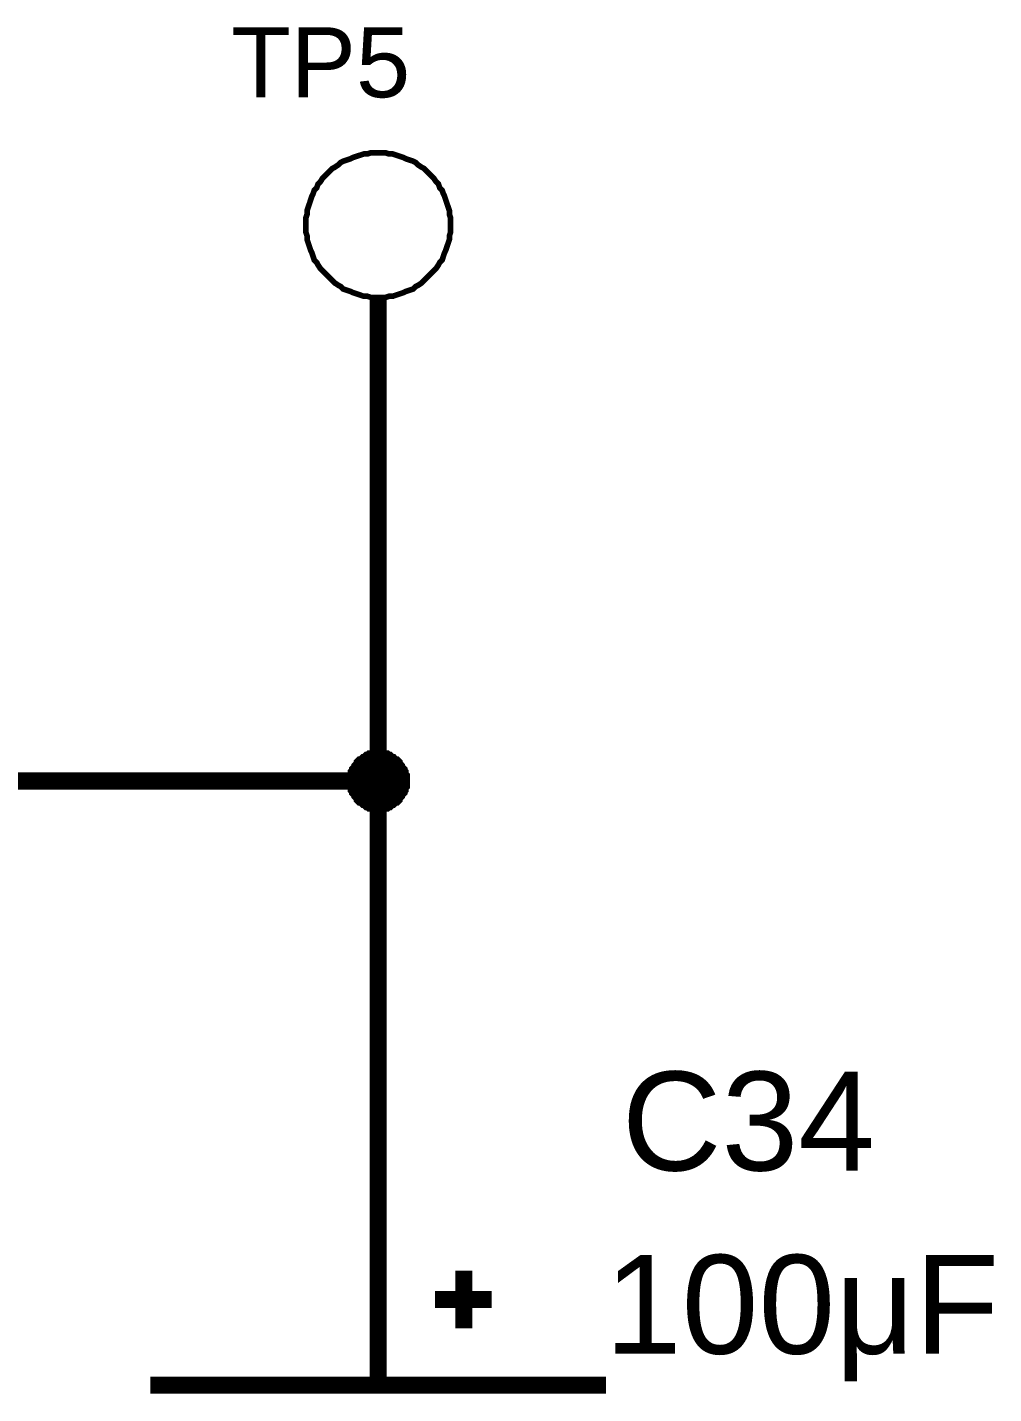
# Model space of a CAD drawing. Header units: millimetres. Extents: x 0 to 594, y 0 to 420.
# Drawn here: x 471.62 to 488.58, y 206.74 to 230.72 of the extents above; entities that cross this region are included whole.
import ezdxf

# ---------------------------------------------------------------- set-up
doc = ezdxf.new("R2010")
doc.units = ezdxf.units.MM
doc.layers.add('Sheet', color=255, linetype='Continuous')
doc.styles.get("Standard").update_dxf_attribs({"font": 'arial.ttf'})

msp = doc.modelspace()

# ---------------------------------------------------------------- linework, layer by layer
at = {"layer": 'Sheet', "color": 0}
for points, const_width in [([(476.508, 227.251), (476.508, 227.315), (476.508, 227.378), (476.529, 227.442), (476.529, 227.505), (476.55, 227.569), (476.572, 227.632), (476.593, 227.696), (476.614, 227.759), (476.635, 227.802), (476.656, 227.865), (476.699, 227.907), (476.72, 227.971), (476.762, 228.013), (476.804, 228.077), (476.847, 228.119), (476.889, 228.161), (476.931, 228.204), (476.974, 228.246), (477.016, 228.267), (477.08, 228.31), (477.122, 228.352), (477.164, 228.373), (477.228, 228.394), (477.291, 228.415), (477.334, 228.437), (477.397, 228.458), (477.461, 228.479), (477.524, 228.5), (477.588, 228.5), (477.651, 228.521), (477.715, 228.521), (477.778, 228.521)], 0.0991), ([(477.778, 228.521), (477.778, 228.521)], 0.0991), ([(477.778, 228.521), (477.842, 228.521), (477.905, 228.521), (477.969, 228.5), (478.032, 228.5), (478.095, 228.479), (478.159, 228.458), (478.222, 228.437), (478.265, 228.415), (478.328, 228.394), (478.392, 228.373), (478.434, 228.352), (478.476, 228.31), (478.54, 228.267), (478.582, 228.246), (478.625, 228.204), (478.667, 228.161), (478.709, 228.119), (478.752, 228.077), (478.794, 228.013), (478.836, 227.971), (478.857, 227.907), (478.9, 227.865), (478.921, 227.802), (478.942, 227.759), (478.963, 227.696), (478.984, 227.632), (479.006, 227.569), (479.027, 227.505), (479.027, 227.442), (479.048, 227.378), (479.048, 227.315), (479.048, 227.251)], 0.0991), ([(477.778, 225.981), (477.715, 225.981), (477.651, 225.981), (477.588, 226.002), (477.524, 226.002), (477.461, 226.024), (477.397, 226.045), (477.334, 226.066), (477.291, 226.087), (477.228, 226.108), (477.164, 226.129), (477.122, 226.172), (477.08, 226.193), (477.016, 226.235), (476.974, 226.278), (476.931, 226.32), (476.889, 226.362), (476.847, 226.405), (476.804, 226.447), (476.762, 226.489), (476.72, 226.553), (476.699, 226.595), (476.656, 226.637), (476.635, 226.701), (476.614, 226.764), (476.593, 226.807), (476.572, 226.87), (476.55, 226.934), (476.529, 226.997), (476.529, 227.061), (476.508, 227.124), (476.508, 227.188), (476.508, 227.251)], 0.0991), ([(476.508, 227.251), (476.508, 227.251)], 0.0991), ([(479.048, 227.251), (479.048, 227.188), (479.048, 227.124), (479.027, 227.061), (479.027, 226.997), (479.006, 226.934), (478.984, 226.87), (478.963, 226.807), (478.942, 226.764), (478.921, 226.701), (478.9, 226.637), (478.857, 226.595), (478.836, 226.553), (478.794, 226.489), (478.752, 226.447), (478.709, 226.405), (478.667, 226.362), (478.625, 226.32), (478.582, 226.278), (478.54, 226.235), (478.476, 226.193), (478.434, 226.172), (478.392, 226.129), (478.328, 226.108), (478.265, 226.087), (478.222, 226.066), (478.159, 226.045), (478.095, 226.024), (478.032, 226.002), (477.969, 226.002), (477.905, 225.981), (477.842, 225.981), (477.778, 225.981)], 0.0991), ([(479.048, 227.251), (479.048, 227.251), (479.048, 227.251), (479.048, 227.251), (479.048, 227.251), (479.048, 227.251), (479.048, 227.251), (479.048, 227.251), (479.048, 227.251), (479.048, 227.251), (479.048, 227.251), (479.048, 227.251), (479.048, 227.251), (479.048, 227.251), (479.048, 227.251), (479.048, 227.251), (479.048, 227.251), (479.048, 227.251), (479.048, 227.251), (479.048, 227.251), (479.048, 227.251), (479.048, 227.251), (479.048, 227.251), (479.048, 227.251), (479.048, 227.251), (479.048, 227.251), (479.048, 227.251), (479.048, 227.251), (479.048, 227.251), (479.048, 227.251), (479.048, 227.251), (479.048, 227.251), (479.048, 227.251)], 0.0991), ([(479.048, 227.251), (479.048, 227.251)], 0.0991), ([(477.778, 217.493), (477.778, 225.981)], 0.3), ([(477.27, 217.493), (477.27, 217.514), (477.27, 217.536), (477.27, 217.578), (477.27, 217.599), (477.291, 217.62), (477.291, 217.641), (477.291, 217.663), (477.312, 217.684), (477.312, 217.705), (477.334, 217.726), (477.355, 217.747), (477.355, 217.768), (477.376, 217.79), (477.397, 217.811), (477.397, 217.832), (477.418, 217.853), (477.439, 217.874), (477.461, 217.874), (477.482, 217.895), (477.503, 217.917), (477.524, 217.917), (477.545, 217.938), (477.566, 217.959), (477.588, 217.959), (477.609, 217.98), (477.63, 217.98), (477.651, 217.98), (477.672, 218.001), (477.693, 218.001), (477.736, 218.001), (477.757, 218.001), (477.778, 218.001)], 0.0991), ([(477.27, 217.493), (477.27, 217.514), (477.27, 217.536), (477.27, 217.578), (477.27, 217.599), (477.291, 217.62), (477.291, 217.641), (477.291, 217.663), (477.312, 217.684), (477.312, 217.705), (477.334, 217.726), (477.355, 217.747), (477.355, 217.768), (477.376, 217.79), (477.397, 217.811), (477.397, 217.832), (477.418, 217.853), (477.439, 217.874), (477.461, 217.874), (477.482, 217.895), (477.503, 217.917), (477.524, 217.917), (477.545, 217.938), (477.566, 217.959), (477.588, 217.959), (477.609, 217.98), (477.63, 217.98), (477.651, 217.98), (477.672, 218.001), (477.693, 218.001), (477.736, 218.001), (477.757, 218.001), (477.778, 218.001)], 0.0991), ([(477.27, 217.493), (477.27, 217.514), (477.27, 217.536), (477.27, 217.578), (477.27, 217.599), (477.291, 217.62), (477.291, 217.641), (477.291, 217.663), (477.312, 217.684), (477.312, 217.705), (477.334, 217.726), (477.355, 217.747), (477.355, 217.768), (477.376, 217.79), (477.397, 217.811), (477.397, 217.832), (477.418, 217.853), (477.439, 217.874), (477.461, 217.874), (477.482, 217.895), (477.503, 217.917), (477.524, 217.917), (477.545, 217.938), (477.566, 217.959), (477.588, 217.959), (477.609, 217.98), (477.63, 217.98), (477.651, 217.98), (477.672, 218.001), (477.693, 218.001), (477.736, 218.001), (477.757, 218.001), (477.778, 218.001)], 0.0991), ([(477.27, 217.493), (477.27, 217.514), (477.27, 217.536), (477.27, 217.578), (477.27, 217.599), (477.291, 217.62), (477.291, 217.641), (477.291, 217.663), (477.312, 217.684), (477.312, 217.705), (477.334, 217.726), (477.355, 217.747), (477.355, 217.768), (477.376, 217.79), (477.397, 217.811), (477.397, 217.832), (477.418, 217.853), (477.439, 217.874), (477.461, 217.874), (477.482, 217.895), (477.503, 217.917), (477.524, 217.917), (477.545, 217.938), (477.566, 217.959), (477.588, 217.959), (477.609, 217.98), (477.63, 217.98), (477.651, 217.98), (477.672, 218.001), (477.693, 218.001), (477.736, 218.001), (477.757, 218.001), (477.778, 218.001)], 0.0991), ([(477.27, 217.493), (477.27, 217.514), (477.27, 217.536), (477.27, 217.578), (477.27, 217.599), (477.291, 217.62), (477.291, 217.641), (477.291, 217.663), (477.312, 217.684), (477.312, 217.705), (477.334, 217.726), (477.355, 217.747), (477.355, 217.768), (477.376, 217.79), (477.397, 217.811), (477.397, 217.832), (477.418, 217.853), (477.439, 217.874), (477.461, 217.874), (477.482, 217.895), (477.503, 217.917), (477.524, 217.917), (477.545, 217.938), (477.566, 217.959), (477.588, 217.959), (477.609, 217.98), (477.63, 217.98), (477.651, 217.98), (477.672, 218.001), (477.693, 218.001), (477.736, 218.001), (477.757, 218.001), (477.778, 218.001)], 0.0991), ([(477.27, 217.493), (477.27, 217.514), (477.27, 217.536), (477.27, 217.578), (477.27, 217.599), (477.291, 217.62), (477.291, 217.641), (477.291, 217.663), (477.312, 217.684), (477.312, 217.705), (477.334, 217.726), (477.355, 217.747), (477.355, 217.768), (477.376, 217.79), (477.397, 217.811), (477.397, 217.832), (477.418, 217.853), (477.439, 217.874), (477.461, 217.874), (477.482, 217.895), (477.503, 217.917), (477.524, 217.917), (477.545, 217.938), (477.566, 217.959), (477.588, 217.959), (477.609, 217.98), (477.63, 217.98), (477.651, 217.98), (477.672, 218.001), (477.693, 218.001), (477.736, 218.001), (477.757, 218.001), (477.778, 218.001)], 0.0991), ([(477.27, 217.493), (477.27, 217.514), (477.27, 217.536), (477.27, 217.578), (477.27, 217.599), (477.291, 217.62), (477.291, 217.641), (477.291, 217.663), (477.312, 217.684), (477.312, 217.705), (477.334, 217.726), (477.355, 217.747), (477.355, 217.768), (477.376, 217.79), (477.397, 217.811), (477.397, 217.832), (477.418, 217.853), (477.439, 217.874), (477.461, 217.874), (477.482, 217.895), (477.503, 217.917), (477.524, 217.917), (477.545, 217.938), (477.566, 217.959), (477.588, 217.959), (477.609, 217.98), (477.63, 217.98), (477.651, 217.98), (477.672, 218.001), (477.693, 218.001), (477.736, 218.001), (477.757, 218.001), (477.778, 218.001)], 0.0991), ([(477.27, 217.493), (477.27, 217.514), (477.27, 217.536), (477.27, 217.578), (477.27, 217.599), (477.291, 217.62), (477.291, 217.641), (477.291, 217.663), (477.312, 217.684), (477.312, 217.705), (477.334, 217.726), (477.355, 217.747), (477.355, 217.768), (477.376, 217.79), (477.397, 217.811), (477.397, 217.832), (477.418, 217.853), (477.439, 217.874), (477.461, 217.874), (477.482, 217.895), (477.503, 217.917), (477.524, 217.917), (477.545, 217.938), (477.566, 217.959), (477.588, 217.959), (477.609, 217.98), (477.63, 217.98), (477.651, 217.98), (477.672, 218.001), (477.693, 218.001), (477.736, 218.001), (477.757, 218.001), (477.778, 218.001)], 0.0991), ([(477.778, 218.001), (477.778, 218.001)], 0.0991), ([(477.778, 218.001), (477.799, 218.001), (477.82, 218.001), (477.863, 218.001), (477.884, 218.001), (477.905, 217.98), (477.926, 217.98), (477.947, 217.98), (477.969, 217.959), (477.99, 217.959), (478.011, 217.938), (478.032, 217.917), (478.053, 217.917), (478.074, 217.895), (478.095, 217.874), (478.117, 217.874), (478.138, 217.853), (478.159, 217.832), (478.159, 217.811), (478.18, 217.79), (478.201, 217.768), (478.201, 217.747), (478.222, 217.726), (478.244, 217.705), (478.244, 217.684), (478.265, 217.663), (478.265, 217.641), (478.265, 217.62), (478.286, 217.599), (478.286, 217.578), (478.286, 217.536), (478.286, 217.514), (478.286, 217.493)], 0.0991), ([(477.778, 218.001), (477.778, 218.001)], 0.0991), ([(477.778, 218.001), (477.799, 218.001), (477.82, 218.001), (477.863, 218.001), (477.884, 218.001), (477.905, 217.98), (477.926, 217.98), (477.947, 217.98), (477.969, 217.959), (477.99, 217.959), (478.011, 217.938), (478.032, 217.917), (478.053, 217.917), (478.074, 217.895), (478.095, 217.874), (478.117, 217.874), (478.138, 217.853), (478.159, 217.832), (478.159, 217.811), (478.18, 217.79), (478.201, 217.768), (478.201, 217.747), (478.222, 217.726), (478.244, 217.705), (478.244, 217.684), (478.265, 217.663), (478.265, 217.641), (478.265, 217.62), (478.286, 217.599), (478.286, 217.578), (478.286, 217.536), (478.286, 217.514), (478.286, 217.493)], 0.0991), ([(477.778, 218.001), (477.778, 218.001)], 0.0991), ([(477.778, 218.001), (477.799, 218.001), (477.82, 218.001), (477.863, 218.001), (477.884, 218.001), (477.905, 217.98), (477.926, 217.98), (477.947, 217.98), (477.969, 217.959), (477.99, 217.959), (478.011, 217.938), (478.032, 217.917), (478.053, 217.917), (478.074, 217.895), (478.095, 217.874), (478.117, 217.874), (478.138, 217.853), (478.159, 217.832), (478.159, 217.811), (478.18, 217.79), (478.201, 217.768), (478.201, 217.747), (478.222, 217.726), (478.244, 217.705), (478.244, 217.684), (478.265, 217.663), (478.265, 217.641), (478.265, 217.62), (478.286, 217.599), (478.286, 217.578), (478.286, 217.536), (478.286, 217.514), (478.286, 217.493)], 0.0991), ([(477.778, 218.001), (477.778, 218.001)], 0.0991), ([(477.778, 218.001), (477.799, 218.001), (477.82, 218.001), (477.863, 218.001), (477.884, 218.001), (477.905, 217.98), (477.926, 217.98), (477.947, 217.98), (477.969, 217.959), (477.99, 217.959), (478.011, 217.938), (478.032, 217.917), (478.053, 217.917), (478.074, 217.895), (478.095, 217.874), (478.117, 217.874), (478.138, 217.853), (478.159, 217.832), (478.159, 217.811), (478.18, 217.79), (478.201, 217.768), (478.201, 217.747), (478.222, 217.726), (478.244, 217.705), (478.244, 217.684), (478.265, 217.663), (478.265, 217.641), (478.265, 217.62), (478.286, 217.599), (478.286, 217.578), (478.286, 217.536), (478.286, 217.514), (478.286, 217.493)], 0.0991), ([(477.778, 218.001), (477.778, 218.001)], 0.0991), ([(477.778, 218.001), (477.799, 218.001), (477.82, 218.001), (477.863, 218.001), (477.884, 218.001), (477.905, 217.98), (477.926, 217.98), (477.947, 217.98), (477.969, 217.959), (477.99, 217.959), (478.011, 217.938), (478.032, 217.917), (478.053, 217.917), (478.074, 217.895), (478.095, 217.874), (478.117, 217.874), (478.138, 217.853), (478.159, 217.832), (478.159, 217.811), (478.18, 217.79), (478.201, 217.768), (478.201, 217.747), (478.222, 217.726), (478.244, 217.705), (478.244, 217.684), (478.265, 217.663), (478.265, 217.641), (478.265, 217.62), (478.286, 217.599), (478.286, 217.578), (478.286, 217.536), (478.286, 217.514), (478.286, 217.493)], 0.0991), ([(477.778, 218.001), (477.778, 218.001)], 0.0991), ([(477.778, 218.001), (477.799, 218.001), (477.82, 218.001), (477.863, 218.001), (477.884, 218.001), (477.905, 217.98), (477.926, 217.98), (477.947, 217.98), (477.969, 217.959), (477.99, 217.959), (478.011, 217.938), (478.032, 217.917), (478.053, 217.917), (478.074, 217.895), (478.095, 217.874), (478.117, 217.874), (478.138, 217.853), (478.159, 217.832), (478.159, 217.811), (478.18, 217.79), (478.201, 217.768), (478.201, 217.747), (478.222, 217.726), (478.244, 217.705), (478.244, 217.684), (478.265, 217.663), (478.265, 217.641), (478.265, 217.62), (478.286, 217.599), (478.286, 217.578), (478.286, 217.536), (478.286, 217.514), (478.286, 217.493)], 0.0991), ([(477.778, 218.001), (477.778, 218.001)], 0.0991), ([(477.778, 218.001), (477.799, 218.001), (477.82, 218.001), (477.863, 218.001), (477.884, 218.001), (477.905, 217.98), (477.926, 217.98), (477.947, 217.98), (477.969, 217.959), (477.99, 217.959), (478.011, 217.938), (478.032, 217.917), (478.053, 217.917), (478.074, 217.895), (478.095, 217.874), (478.117, 217.874), (478.138, 217.853), (478.159, 217.832), (478.159, 217.811), (478.18, 217.79), (478.201, 217.768), (478.201, 217.747), (478.222, 217.726), (478.244, 217.705), (478.244, 217.684), (478.265, 217.663), (478.265, 217.641), (478.265, 217.62), (478.286, 217.599), (478.286, 217.578), (478.286, 217.536), (478.286, 217.514), (478.286, 217.493)], 0.0991), ([(477.778, 218.001), (477.778, 218.001)], 0.0991), ([(477.778, 218.001), (477.799, 218.001), (477.82, 218.001), (477.863, 218.001), (477.884, 218.001), (477.905, 217.98), (477.926, 217.98), (477.947, 217.98), (477.969, 217.959), (477.99, 217.959), (478.011, 217.938), (478.032, 217.917), (478.053, 217.917), (478.074, 217.895), (478.095, 217.874), (478.117, 217.874), (478.138, 217.853), (478.159, 217.832), (478.159, 217.811), (478.18, 217.79), (478.201, 217.768), (478.201, 217.747), (478.222, 217.726), (478.244, 217.705), (478.244, 217.684), (478.265, 217.663), (478.265, 217.641), (478.265, 217.62), (478.286, 217.599), (478.286, 217.578), (478.286, 217.536), (478.286, 217.514), (478.286, 217.493)], 0.0991), ([(460.782, 217.493), (477.778, 217.493), (477.778, 209.894)], 0.3), ([(477.778, 216.985), (477.757, 216.985), (477.736, 216.985), (477.693, 216.985), (477.672, 216.985), (477.651, 217.006), (477.63, 217.006), (477.609, 217.006), (477.588, 217.028), (477.566, 217.028), (477.545, 217.049), (477.524, 217.07), (477.503, 217.07), (477.482, 217.091), (477.461, 217.112), (477.439, 217.112), (477.418, 217.133), (477.397, 217.155), (477.397, 217.176), (477.376, 217.197), (477.355, 217.218), (477.355, 217.239), (477.334, 217.26), (477.312, 217.282), (477.312, 217.303), (477.291, 217.324), (477.291, 217.345), (477.291, 217.366), (477.27, 217.387), (477.27, 217.409), (477.27, 217.451), (477.27, 217.472), (477.27, 217.493)], 0.0991), ([(477.27, 217.493), (477.27, 217.493)], 0.0991), ([(477.778, 216.985), (477.757, 216.985), (477.736, 216.985), (477.693, 216.985), (477.672, 216.985), (477.651, 217.006), (477.63, 217.006), (477.609, 217.006), (477.588, 217.028), (477.566, 217.028), (477.545, 217.049), (477.524, 217.07), (477.503, 217.07), (477.482, 217.091), (477.461, 217.112), (477.439, 217.112), (477.418, 217.133), (477.397, 217.155), (477.397, 217.176), (477.376, 217.197), (477.355, 217.218), (477.355, 217.239), (477.334, 217.26), (477.312, 217.282), (477.312, 217.303), (477.291, 217.324), (477.291, 217.345), (477.291, 217.366), (477.27, 217.387), (477.27, 217.409), (477.27, 217.451), (477.27, 217.472), (477.27, 217.493)], 0.0991), ([(477.27, 217.493), (477.27, 217.493)], 0.0991), ([(477.778, 216.985), (477.757, 216.985), (477.736, 216.985), (477.693, 216.985), (477.672, 216.985), (477.651, 217.006), (477.63, 217.006), (477.609, 217.006), (477.588, 217.028), (477.566, 217.028), (477.545, 217.049), (477.524, 217.07), (477.503, 217.07), (477.482, 217.091), (477.461, 217.112), (477.439, 217.112), (477.418, 217.133), (477.397, 217.155), (477.397, 217.176), (477.376, 217.197), (477.355, 217.218), (477.355, 217.239), (477.334, 217.26), (477.312, 217.282), (477.312, 217.303), (477.291, 217.324), (477.291, 217.345), (477.291, 217.366), (477.27, 217.387), (477.27, 217.409), (477.27, 217.451), (477.27, 217.472), (477.27, 217.493)], 0.0991), ([(477.27, 217.493), (477.27, 217.493)], 0.0991), ([(477.778, 216.985), (477.757, 216.985), (477.736, 216.985), (477.693, 216.985), (477.672, 216.985), (477.651, 217.006), (477.63, 217.006), (477.609, 217.006), (477.588, 217.028), (477.566, 217.028), (477.545, 217.049), (477.524, 217.07), (477.503, 217.07), (477.482, 217.091), (477.461, 217.112), (477.439, 217.112), (477.418, 217.133), (477.397, 217.155), (477.397, 217.176), (477.376, 217.197), (477.355, 217.218), (477.355, 217.239), (477.334, 217.26), (477.312, 217.282), (477.312, 217.303), (477.291, 217.324), (477.291, 217.345), (477.291, 217.366), (477.27, 217.387), (477.27, 217.409), (477.27, 217.451), (477.27, 217.472), (477.27, 217.493)], 0.0991), ([(477.27, 217.493), (477.27, 217.493)], 0.0991), ([(477.778, 216.985), (477.757, 216.985), (477.736, 216.985), (477.693, 216.985), (477.672, 216.985), (477.651, 217.006), (477.63, 217.006), (477.609, 217.006), (477.588, 217.028), (477.566, 217.028), (477.545, 217.049), (477.524, 217.07), (477.503, 217.07), (477.482, 217.091), (477.461, 217.112), (477.439, 217.112), (477.418, 217.133), (477.397, 217.155), (477.397, 217.176), (477.376, 217.197), (477.355, 217.218), (477.355, 217.239), (477.334, 217.26), (477.312, 217.282), (477.312, 217.303), (477.291, 217.324), (477.291, 217.345), (477.291, 217.366), (477.27, 217.387), (477.27, 217.409), (477.27, 217.451), (477.27, 217.472), (477.27, 217.493)], 0.0991), ([(477.27, 217.493), (477.27, 217.493)], 0.0991), ([(477.778, 216.985), (477.757, 216.985), (477.736, 216.985), (477.693, 216.985), (477.672, 216.985), (477.651, 217.006), (477.63, 217.006), (477.609, 217.006), (477.588, 217.028), (477.566, 217.028), (477.545, 217.049), (477.524, 217.07), (477.503, 217.07), (477.482, 217.091), (477.461, 217.112), (477.439, 217.112), (477.418, 217.133), (477.397, 217.155), (477.397, 217.176), (477.376, 217.197), (477.355, 217.218), (477.355, 217.239), (477.334, 217.26), (477.312, 217.282), (477.312, 217.303), (477.291, 217.324), (477.291, 217.345), (477.291, 217.366), (477.27, 217.387), (477.27, 217.409), (477.27, 217.451), (477.27, 217.472), (477.27, 217.493)], 0.0991), ([(477.27, 217.493), (477.27, 217.493)], 0.0991), ([(477.778, 216.985), (477.757, 216.985), (477.736, 216.985), (477.693, 216.985), (477.672, 216.985), (477.651, 217.006), (477.63, 217.006), (477.609, 217.006), (477.588, 217.028), (477.566, 217.028), (477.545, 217.049), (477.524, 217.07), (477.503, 217.07), (477.482, 217.091), (477.461, 217.112), (477.439, 217.112), (477.418, 217.133), (477.397, 217.155), (477.397, 217.176), (477.376, 217.197), (477.355, 217.218), (477.355, 217.239), (477.334, 217.26), (477.312, 217.282), (477.312, 217.303), (477.291, 217.324), (477.291, 217.345), (477.291, 217.366), (477.27, 217.387), (477.27, 217.409), (477.27, 217.451), (477.27, 217.472), (477.27, 217.493)], 0.0991), ([(477.27, 217.493), (477.27, 217.493)], 0.0991), ([(477.778, 216.985), (477.757, 216.985), (477.736, 216.985), (477.693, 216.985), (477.672, 216.985), (477.651, 217.006), (477.63, 217.006), (477.609, 217.006), (477.588, 217.028), (477.566, 217.028), (477.545, 217.049), (477.524, 217.07), (477.503, 217.07), (477.482, 217.091), (477.461, 217.112), (477.439, 217.112), (477.418, 217.133), (477.397, 217.155), (477.397, 217.176), (477.376, 217.197), (477.355, 217.218), (477.355, 217.239), (477.334, 217.26), (477.312, 217.282), (477.312, 217.303), (477.291, 217.324), (477.291, 217.345), (477.291, 217.366), (477.27, 217.387), (477.27, 217.409), (477.27, 217.451), (477.27, 217.472), (477.27, 217.493)], 0.0991), ([(477.27, 217.493), (477.27, 217.493)], 0.0991), ([(478.286, 217.493), (478.286, 217.472), (478.286, 217.451), (478.286, 217.409), (478.286, 217.387), (478.265, 217.366), (478.265, 217.345), (478.265, 217.324), (478.244, 217.303), (478.244, 217.282), (478.222, 217.26), (478.201, 217.239), (478.201, 217.218), (478.18, 217.197), (478.159, 217.176), (478.159, 217.155), (478.138, 217.133), (478.117, 217.112), (478.095, 217.112), (478.074, 217.091), (478.053, 217.07), (478.032, 217.07), (478.011, 217.049), (477.99, 217.028), (477.969, 217.028), (477.947, 217.006), (477.926, 217.006), (477.905, 217.006), (477.884, 216.985), (477.863, 216.985), (477.82, 216.985), (477.799, 216.985), (477.778, 216.985)], 0.0991), ([(478.286, 217.493), (478.286, 217.472), (478.286, 217.451), (478.286, 217.409), (478.286, 217.387), (478.265, 217.366), (478.265, 217.345), (478.265, 217.324), (478.244, 217.303), (478.244, 217.282), (478.222, 217.26), (478.201, 217.239), (478.201, 217.218), (478.18, 217.197), (478.159, 217.176), (478.159, 217.155), (478.138, 217.133), (478.117, 217.112), (478.095, 217.112), (478.074, 217.091), (478.053, 217.07), (478.032, 217.07), (478.011, 217.049), (477.99, 217.028), (477.969, 217.028), (477.947, 217.006), (477.926, 217.006), (477.905, 217.006), (477.884, 216.985), (477.863, 216.985), (477.82, 216.985), (477.799, 216.985), (477.778, 216.985)], 0.0991), ([(478.286, 217.493), (478.286, 217.472), (478.286, 217.451), (478.286, 217.409), (478.286, 217.387), (478.265, 217.366), (478.265, 217.345), (478.265, 217.324), (478.244, 217.303), (478.244, 217.282), (478.222, 217.26), (478.201, 217.239), (478.201, 217.218), (478.18, 217.197), (478.159, 217.176), (478.159, 217.155), (478.138, 217.133), (478.117, 217.112), (478.095, 217.112), (478.074, 217.091), (478.053, 217.07), (478.032, 217.07), (478.011, 217.049), (477.99, 217.028), (477.969, 217.028), (477.947, 217.006), (477.926, 217.006), (477.905, 217.006), (477.884, 216.985), (477.863, 216.985), (477.82, 216.985), (477.799, 216.985), (477.778, 216.985)], 0.0991), ([(478.286, 217.493), (478.286, 217.472), (478.286, 217.451), (478.286, 217.409), (478.286, 217.387), (478.265, 217.366), (478.265, 217.345), (478.265, 217.324), (478.244, 217.303), (478.244, 217.282), (478.222, 217.26), (478.201, 217.239), (478.201, 217.218), (478.18, 217.197), (478.159, 217.176), (478.159, 217.155), (478.138, 217.133), (478.117, 217.112), (478.095, 217.112), (478.074, 217.091), (478.053, 217.07), (478.032, 217.07), (478.011, 217.049), (477.99, 217.028), (477.969, 217.028), (477.947, 217.006), (477.926, 217.006), (477.905, 217.006), (477.884, 216.985), (477.863, 216.985), (477.82, 216.985), (477.799, 216.985), (477.778, 216.985)], 0.0991), ([(478.286, 217.493), (478.286, 217.472), (478.286, 217.451), (478.286, 217.409), (478.286, 217.387), (478.265, 217.366), (478.265, 217.345), (478.265, 217.324), (478.244, 217.303), (478.244, 217.282), (478.222, 217.26), (478.201, 217.239), (478.201, 217.218), (478.18, 217.197), (478.159, 217.176), (478.159, 217.155), (478.138, 217.133), (478.117, 217.112), (478.095, 217.112), (478.074, 217.091), (478.053, 217.07), (478.032, 217.07), (478.011, 217.049), (477.99, 217.028), (477.969, 217.028), (477.947, 217.006), (477.926, 217.006), (477.905, 217.006), (477.884, 216.985), (477.863, 216.985), (477.82, 216.985), (477.799, 216.985), (477.778, 216.985)], 0.0991), ([(478.286, 217.493), (478.286, 217.472), (478.286, 217.451), (478.286, 217.409), (478.286, 217.387), (478.265, 217.366), (478.265, 217.345), (478.265, 217.324), (478.244, 217.303), (478.244, 217.282), (478.222, 217.26), (478.201, 217.239), (478.201, 217.218), (478.18, 217.197), (478.159, 217.176), (478.159, 217.155), (478.138, 217.133), (478.117, 217.112), (478.095, 217.112), (478.074, 217.091), (478.053, 217.07), (478.032, 217.07), (478.011, 217.049), (477.99, 217.028), (477.969, 217.028), (477.947, 217.006), (477.926, 217.006), (477.905, 217.006), (477.884, 216.985), (477.863, 216.985), (477.82, 216.985), (477.799, 216.985), (477.778, 216.985)], 0.0991), ([(478.286, 217.493), (478.286, 217.472), (478.286, 217.451), (478.286, 217.409), (478.286, 217.387), (478.265, 217.366), (478.265, 217.345), (478.265, 217.324), (478.244, 217.303), (478.244, 217.282), (478.222, 217.26), (478.201, 217.239), (478.201, 217.218), (478.18, 217.197), (478.159, 217.176), (478.159, 217.155), (478.138, 217.133), (478.117, 217.112), (478.095, 217.112), (478.074, 217.091), (478.053, 217.07), (478.032, 217.07), (478.011, 217.049), (477.99, 217.028), (477.969, 217.028), (477.947, 217.006), (477.926, 217.006), (477.905, 217.006), (477.884, 216.985), (477.863, 216.985), (477.82, 216.985), (477.799, 216.985), (477.778, 216.985)], 0.0991), ([(478.286, 217.493), (478.286, 217.472), (478.286, 217.451), (478.286, 217.409), (478.286, 217.387), (478.265, 217.366), (478.265, 217.345), (478.265, 217.324), (478.244, 217.303), (478.244, 217.282), (478.222, 217.26), (478.201, 217.239), (478.201, 217.218), (478.18, 217.197), (478.159, 217.176), (478.159, 217.155), (478.138, 217.133), (478.117, 217.112), (478.095, 217.112), (478.074, 217.091), (478.053, 217.07), (478.032, 217.07), (478.011, 217.049), (477.99, 217.028), (477.969, 217.028), (477.947, 217.006), (477.926, 217.006), (477.905, 217.006), (477.884, 216.985), (477.863, 216.985), (477.82, 216.985), (477.799, 216.985), (477.778, 216.985)], 0.0991), ([(478.286, 217.493), (478.286, 217.493), (478.286, 217.493), (478.286, 217.493), (478.286, 217.493), (478.286, 217.493), (478.286, 217.493), (478.286, 217.493), (478.286, 217.493), (478.286, 217.493), (478.286, 217.493), (478.286, 217.493), (478.286, 217.493), (478.286, 217.493), (478.286, 217.493), (478.286, 217.493), (478.286, 217.493), (478.286, 217.493), (478.286, 217.493), (478.286, 217.493), (478.286, 217.493), (478.286, 217.493), (478.286, 217.493), (478.286, 217.493), (478.286, 217.493), (478.286, 217.493), (478.286, 217.493), (478.286, 217.493), (478.286, 217.493), (478.286, 217.493), (478.286, 217.493), (478.286, 217.493), (478.286, 217.493)], 0.0991), ([(478.286, 217.493), (478.286, 217.493)], 0.0991), ([(478.286, 217.493), (478.286, 217.493), (478.286, 217.493), (478.286, 217.493), (478.286, 217.493), (478.286, 217.493), (478.286, 217.493), (478.286, 217.493), (478.286, 217.493), (478.286, 217.493), (478.286, 217.493), (478.286, 217.493), (478.286, 217.493), (478.286, 217.493), (478.286, 217.493), (478.286, 217.493), (478.286, 217.493), (478.286, 217.493), (478.286, 217.493), (478.286, 217.493), (478.286, 217.493), (478.286, 217.493), (478.286, 217.493), (478.286, 217.493), (478.286, 217.493), (478.286, 217.493), (478.286, 217.493), (478.286, 217.493), (478.286, 217.493), (478.286, 217.493), (478.286, 217.493), (478.286, 217.493), (478.286, 217.493)], 0.0991), ([(478.286, 217.493), (478.286, 217.493)], 0.0991), ([(478.286, 217.493), (478.286, 217.493), (478.286, 217.493), (478.286, 217.493), (478.286, 217.493), (478.286, 217.493), (478.286, 217.493), (478.286, 217.493), (478.286, 217.493), (478.286, 217.493), (478.286, 217.493), (478.286, 217.493), (478.286, 217.493), (478.286, 217.493), (478.286, 217.493), (478.286, 217.493), (478.286, 217.493), (478.286, 217.493), (478.286, 217.493), (478.286, 217.493), (478.286, 217.493), (478.286, 217.493), (478.286, 217.493), (478.286, 217.493), (478.286, 217.493), (478.286, 217.493), (478.286, 217.493), (478.286, 217.493), (478.286, 217.493), (478.286, 217.493), (478.286, 217.493), (478.286, 217.493), (478.286, 217.493)], 0.0991), ([(478.286, 217.493), (478.286, 217.493)], 0.0991), ([(478.286, 217.493), (478.286, 217.493), (478.286, 217.493), (478.286, 217.493), (478.286, 217.493), (478.286, 217.493), (478.286, 217.493), (478.286, 217.493), (478.286, 217.493), (478.286, 217.493), (478.286, 217.493), (478.286, 217.493), (478.286, 217.493), (478.286, 217.493), (478.286, 217.493), (478.286, 217.493), (478.286, 217.493), (478.286, 217.493), (478.286, 217.493), (478.286, 217.493), (478.286, 217.493), (478.286, 217.493), (478.286, 217.493), (478.286, 217.493), (478.286, 217.493), (478.286, 217.493), (478.286, 217.493), (478.286, 217.493), (478.286, 217.493), (478.286, 217.493), (478.286, 217.493), (478.286, 217.493), (478.286, 217.493)], 0.0991), ([(478.286, 217.493), (478.286, 217.493)], 0.0991), ([(478.286, 217.493), (478.286, 217.493), (478.286, 217.493), (478.286, 217.493), (478.286, 217.493), (478.286, 217.493), (478.286, 217.493), (478.286, 217.493), (478.286, 217.493), (478.286, 217.493), (478.286, 217.493), (478.286, 217.493), (478.286, 217.493), (478.286, 217.493), (478.286, 217.493), (478.286, 217.493), (478.286, 217.493), (478.286, 217.493), (478.286, 217.493), (478.286, 217.493), (478.286, 217.493), (478.286, 217.493), (478.286, 217.493), (478.286, 217.493), (478.286, 217.493), (478.286, 217.493), (478.286, 217.493), (478.286, 217.493), (478.286, 217.493), (478.286, 217.493), (478.286, 217.493), (478.286, 217.493), (478.286, 217.493)], 0.0991), ([(478.286, 217.493), (478.286, 217.493)], 0.0991), ([(478.286, 217.493), (478.286, 217.493), (478.286, 217.493), (478.286, 217.493), (478.286, 217.493), (478.286, 217.493), (478.286, 217.493), (478.286, 217.493), (478.286, 217.493), (478.286, 217.493), (478.286, 217.493), (478.286, 217.493), (478.286, 217.493), (478.286, 217.493), (478.286, 217.493), (478.286, 217.493), (478.286, 217.493), (478.286, 217.493), (478.286, 217.493), (478.286, 217.493), (478.286, 217.493), (478.286, 217.493), (478.286, 217.493), (478.286, 217.493), (478.286, 217.493), (478.286, 217.493), (478.286, 217.493), (478.286, 217.493), (478.286, 217.493), (478.286, 217.493), (478.286, 217.493), (478.286, 217.493), (478.286, 217.493)], 0.0991), ([(478.286, 217.493), (478.286, 217.493)], 0.0991), ([(478.286, 217.493), (478.286, 217.493), (478.286, 217.493), (478.286, 217.493), (478.286, 217.493), (478.286, 217.493), (478.286, 217.493), (478.286, 217.493), (478.286, 217.493), (478.286, 217.493), (478.286, 217.493), (478.286, 217.493), (478.286, 217.493), (478.286, 217.493), (478.286, 217.493), (478.286, 217.493), (478.286, 217.493), (478.286, 217.493), (478.286, 217.493), (478.286, 217.493), (478.286, 217.493), (478.286, 217.493), (478.286, 217.493), (478.286, 217.493), (478.286, 217.493), (478.286, 217.493), (478.286, 217.493), (478.286, 217.493), (478.286, 217.493), (478.286, 217.493), (478.286, 217.493), (478.286, 217.493), (478.286, 217.493)], 0.0991), ([(478.286, 217.493), (478.286, 217.493)], 0.0991), ([(478.286, 217.493), (478.286, 217.493), (478.286, 217.493), (478.286, 217.493), (478.286, 217.493), (478.286, 217.493), (478.286, 217.493), (478.286, 217.493), (478.286, 217.493), (478.286, 217.493), (478.286, 217.493), (478.286, 217.493), (478.286, 217.493), (478.286, 217.493), (478.286, 217.493), (478.286, 217.493), (478.286, 217.493), (478.286, 217.493), (478.286, 217.493), (478.286, 217.493), (478.286, 217.493), (478.286, 217.493), (478.286, 217.493), (478.286, 217.493), (478.286, 217.493), (478.286, 217.493), (478.286, 217.493), (478.286, 217.493), (478.286, 217.493), (478.286, 217.493), (478.286, 217.493), (478.286, 217.493), (478.286, 217.493)], 0.0991), ([(478.286, 217.493), (478.286, 217.493)], 0.0991), ([(477.778, 206.888), (477.778, 209.894)], 0.3), ([(479.281, 208.899), (479.281, 207.883)], 0.3), ([(479.768, 208.391), (478.773, 208.391)], 0.3), ([(473.778, 206.888), (477.778, 206.888)], 0.3), ([(477.778, 206.888), (481.778, 206.888)], 0.3)]:
    msp.add_lwpolyline(points, dxfattribs=dict(at, const_width=const_width))
at = {"layer": 'Sheet', "color": 0, "const_width": 0.508}
msp.add_lwpolyline([(477.525, 217.5, 1), (478.033, 217.5, 1)], format="xyb", close=True, dxfattribs=at)

# ---------------------------------------------------------------- texts
at = {"layer": 'Sheet', "color": 0}
for s, height, p in [('TP5', 1.2277, (475.196, 229.495)), ('C34', 1.7357, (482.054, 210.656)), ('100μF', 1.7357, (481.757, 207.439))]:
    msp.add_text(s, height=height, dxfattribs=at).set_placement(p)

doc.saveas('drawing.dxf')
